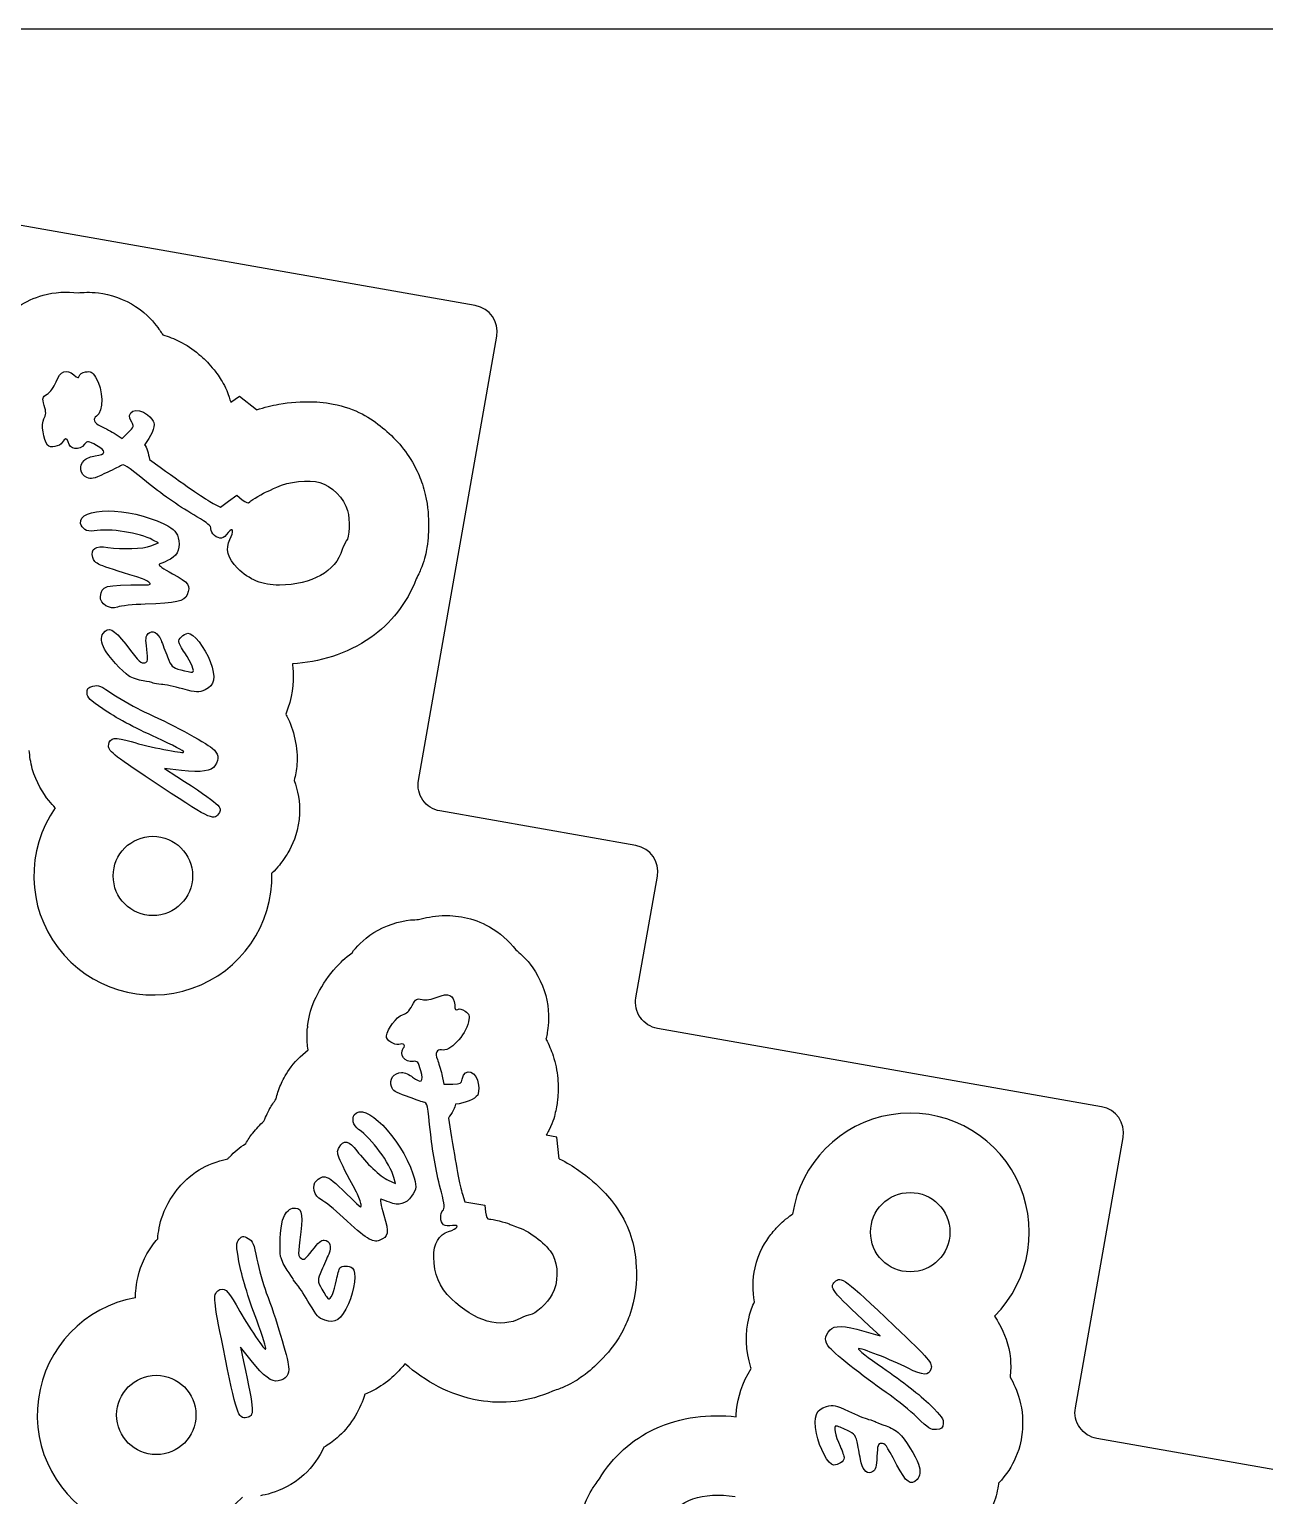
# Model space of a CAD drawing. Header units: millimetres. Extents: x -132 to -14, y 32 to 146.
# Drawn here: x -100.2 to -53.5, y 90.6 to 146 of the extents above; entities that cross this region are included whole.
import ezdxf

# ---------------------------------------------------------------- set-up
doc = ezdxf.new("R2010")
doc.units = ezdxf.units.MM
doc.layers.get('0').update_dxf_attribs({"linetype": 'CONTINUOUS'})

msp = doc.modelspace()

# ---------------------------------------------------------------- linework, layer by layer
for p, q in [((-95.222, 134.485), (-95.197, 134.446)), ((-92.291, 132.118), (-92.625, 131.884)), ((-91.647, 131.608), (-92.291, 132.118)), ((-97.038, 130.721), (-96.725, 130.521)), ((-96.725, 130.521), (-96.49, 130.757)), ((-95.876, 130.296), (-95.881, 130.29)), ((-95.698, 129.728), (-95.298, 129.439)), ((-93.288, 128.07), (-93.016, 127.93)), ((-93.016, 127.93), (-92.712, 128.157)), ((-92.712, 128.157), (-92.398, 128.377)), ((-92.398, 128.377), (-92.189, 128.211)), ((-95.643, 126.463), (-95.362, 126.573)), ((-95.362, 126.573), (-95.569, 126.686)), ((-95.133, 118.048), (-94.668, 117.748)), ((-94.49, 117.974), (-95.133, 118.048)), ((-80.699, 107.855), (-80.71, 107.811)), ((-84.645, 106.478), (-84.566, 106.116)), ((-84.566, 106.116), (-84.232, 106.116)), ((-84.125, 105.356), (-84.132, 105.355)), ((-84.4, 104.828), (-84.322, 104.341)), ((-80.301, 104.109), (-80.703, 104.179)), ((-80.206, 103.294), (-80.301, 104.109)), ((-86.394, 102.36), (-86.46, 102.586)), ((-86.669, 102.481), (-86.394, 102.36)), ((-83.869, 101.952), (-83.775, 101.661)), ((-83.775, 101.661), (-83.4, 101.605)), ((-83.4, 101.605), (-83.022, 101.539)), ((-83.022, 101.539), (-82.992, 101.275)), ((-68.695, 96.776), (-68.075, 96.592)), ((-68.075, 96.592), (-68.481, 96.968)), ((-92.259, 96.17), (-92.143, 95.629)), ((-91.857, 95.663), (-92.259, 96.17))]:
    msp.add_line(p, q)
msp.add_lwpolyline([(-132.226, 140.994), (-132.226, 36.994, 0.414214), (-127.226, 31.994), (-19.166, 31.994, 0.414214), (-14.166, 36.994), (-14.166, 120.994, 0.414214), (-39.166, 145.994), (-127.226, 145.994, 0.414214)], format="xyb", close=True)
msp.add_lwpolyline([(-45.064, 90.105), (-59.885, 92.718, -0.414214), (-60.696, 93.877), (-58.893, 104.101, 0.414213), (-59.705, 105.26), (-76.495, 108.22, -0.414214), (-77.307, 109.379), (-76.496, 113.976, 0.414213), (-77.307, 115.134), (-84.718, 116.441, -0.414214), (-85.529, 117.599), (-82.568, 134.39, 0.414213), (-83.38, 135.549), (-102.14, 138.857, 0.414213), (-103.299, 138.045), (-105.912, 123.224, -0.414214), (-107.071, 122.413), (-113.885, 123.614, 0.414213), (-120.835, 118.747), (-123.623, 102.941, 0.414213), (-118.756, 95.99), (-118.291, 95.908, -0.414214), (-117.48, 94.75), (-118.348, 89.826, 0.414214)], format="xyb")
for centre in [(-95.569, 113.986), (-66.94, 100.517), (-95.44, 93.606)]:
    msp.add_circle(centre, 1.5)
for centre, radius, start, end in [((-95.569, 113.986), 4.5, -214.871, 1.3283), ((-86.741, 107.936), 3, 172.9795, 174.0546), ((-66.94, 100.517), 4.5, -44.871, 171.3283), ((-95.44, 93.606), 4.5, 100.129, 316.3283)]:
    msp.add_arc(centre, radius, start, end)
for points, knots in [([(-101.8, 134.243), (-101.676, 134.469), (-101.517, 134.717), (-101.276, 134.979), (-100.942, 135.343), (-100.41, 135.748), (-99.717, 135.941), (-99.286, 136.061), (-98.817, 136.087), (-98.399, 136.03)], [-0.8733843, -0.8733843, -0.8733843, -0.8733843, -0.7029245, -0.7029245, -0.7029245, -0.4658063, -0.4658063, -0.4658063, -0.3180658, -0.3180658, -0.3180658, -0.3180658]), ([(-98.399, 136.03), (-98.213, 136.051), (-97.961, 136.069), (-97.63, 136.031), (-97.187, 135.98), (-96.619, 135.779), (-96.222, 135.515), (-95.749, 135.201), (-95.522, 134.899), (-95.386, 134.717), (-95.329, 134.642), (-95.287, 134.581), (-95.252, 134.53), (-95.242, 134.515), (-95.232, 134.5), (-95.222, 134.485)], [-0.8993072, -0.8993072, -0.8993072, -0.8993072, -0.7036976, -0.7036976, -0.7036976, -0.4418844, -0.4418844, -0.4418844, -0.1296524, -0.1296524, -0.1296524, 0, 0, 0, 0.0766002, 0.0766002, 0.0766002, 0.0766002]), ([(-95.197, 134.446), (-94.974, 134.382), (-94.765, 134.298), (-94.566, 134.197), (-94.302, 134.063), (-94.059, 133.9), (-93.839, 133.715), (-93.837, 133.713), (-93.835, 133.711), (-93.833, 133.71), (-93.833, 133.709), (-93.833, 133.709), (-93.832, 133.709)], [-0.2139439, -0.2139439, -0.2139439, -0.2139439, -0.1221786, -0.1221786, -0.1221786, 0, 0, 0, 0.0049456, 0.0049456, 0.0049456, 0.0056041, 0.0056041, 0.0056041, 0.0056041]), ([(-93.832, 133.709), (-93.83, 133.707), (-93.828, 133.705), (-93.826, 133.703), (-93.645, 133.549), (-93.496, 133.405), (-93.322, 133.199), (-93.235, 133.096), (-93.141, 132.982), (-93.02, 132.791), (-92.928, 132.645), (-92.812, 132.47), (-92.685, 132.087), (-92.664, 132.026), (-92.644, 131.959), (-92.625, 131.884)], [-1.0178871, -1.0178871, -1.0178871, -1.0178871, -1, -1, -1, -0.5, -0.5, -0.5, -0.25, -0.25, -0.25, -0.0590098, -0.0590098, -0.0590098, -0.0285285, -0.0285285, -0.0285285, -0.0285285]), ([(-91.647, 131.608), (-91.347, 131.709), (-91.079, 131.771), (-90.811, 131.818), (-90.377, 131.894), (-89.959, 131.93), (-89.478, 131.91), (-89.184, 131.897), (-88.871, 131.871), (-88.453, 131.755)], [-0.8659449, -0.8659449, -0.8659449, -0.8659449, -0.6261222, -0.6261222, -0.6261222, -0.2381778, -0.2381778, -0.2381778, -0.0017627, -0.0017627, -0.0017627, -0.0017627]), ([(-88.453, 131.755), (-87.646, 131.532), (-87.152, 131.173), (-86.722, 130.791), (-86.262, 130.381), (-85.887, 129.93), (-85.579, 129.286), (-85.482, 129.085), (-85.394, 128.862), (-85.323, 128.606), (-85.323, 128.606), (-85.323, 128.606), (-85.322, 128.606)], [-0.9983616, -0.9983616, -0.9983616, -0.9983616, -0.5833467, -0.5833467, -0.5833467, -0.1387922, -0.1387922, -0.1387922, 0, 0, 0, 0.0005917, 0.0005917, 0.0005917, 0.0005917]), ([(-85.322, 128.606), (-85.322, 128.605), (-85.322, 128.605), (-85.322, 128.605), (-85.174, 128.071), (-85.154, 127.703), (-85.148, 127.318), (-85.144, 127.03), (-85.155, 126.753), (-85.213, 126.403), (-85.245, 126.206), (-85.286, 125.987), (-85.407, 125.668), (-85.456, 125.539), (-85.519, 125.391), (-85.618, 125.214)], [-1.0008889, -1.0008889, -1.0008889, -1.0008889, -1, -1, -1, -0.5992621, -0.5992621, -0.5992621, -0.299631, -0.299631, -0.299631, -0.1300981, -0.1300981, -0.1300981, -0.0612457, -0.0612457, -0.0612457, -0.0612457]), ([(-85.618, 125.214), (-85.953, 124.3), (-86.602, 123.513), (-87.333, 123.001), (-88.264, 122.348), (-89.283, 122.071), (-90.296, 122)], [-0.9687544, -0.9687544, -0.9687544, -0.9687544, -0.5757114, -0.5757114, -0.5757114, -0.0750965, -0.0750965, -0.0750965, -0.0750965]), ([(-90.296, 122), (-90.286, 121.916), (-90.278, 121.828), (-90.272, 121.735), (-90.245, 121.291), (-90.293, 120.697), (-90.548, 120.104)], [-0.6961094, -0.6961094, -0.6961094, -0.6961094, -0.6434881, -0.6434881, -0.6434881, -0.3933967, -0.3933967, -0.3933967, -0.3933967]), ([(-90.548, 120.104), (-90.534, 120.079), (-90.52, 120.054), (-90.506, 120.028), (-90.239, 119.525), (-90.078, 118.812), (-90.124, 118.204), (-90.141, 117.985), (-90.179, 117.779), (-90.227, 117.599)], [-0.689932, -0.689932, -0.689932, -0.689932, -0.6746704, -0.6746704, -0.6746704, -0.3797566, -0.3797566, -0.3797566, -0.2736144, -0.2736144, -0.2736144, -0.2736144]), ([(-99.261, 116.559), (-99.336, 116.638), (-99.416, 116.728), (-99.502, 116.835), (-99.72, 117.104), (-99.984, 117.524), (-100.127, 118.041), (-100.192, 118.274), (-100.229, 118.518), (-100.24, 118.734)], [-0.3916491, -0.3916491, -0.3916491, -0.3916491, -0.3270969, -0.3270969, -0.3270969, -0.1640265, -0.1640265, -0.1640265, -0.0905798, -0.0905798, -0.0905798, -0.0905798]), ([(-90.227, 117.599), (-90.088, 117.232), (-90.005, 116.772), (-90.026, 116.334), (-90.054, 115.74), (-90.25, 115.266), (-90.395, 114.991), (-90.495, 114.803), (-90.575, 114.688), (-90.627, 114.613)], [-0.2941427, -0.2941427, -0.2941427, -0.2941427, -0.2047644, -0.2047644, -0.2047644, -0.0833384, -0.0833384, -0.0833384, 0, 0, 0, 0]), ([(-88.041, 111.083), (-87.889, 111.281), (-87.643, 111.571), (-87.216, 111.844), (-86.805, 112.106), (-86.245, 112.281), (-85.827, 112.321), (-85.716, 112.332), (-85.613, 112.335), (-85.522, 112.335)], [-0.6975892, -0.6975892, -0.6975892, -0.6975892, -0.505875, -0.505875, -0.505875, -0.3214384, -0.3214384, -0.3214384, -0.272526, -0.272526, -0.272526, -0.272526]), ([(-85.522, 112.335), (-85.275, 112.408), (-84.987, 112.47), (-84.632, 112.486), (-84.138, 112.507), (-83.475, 112.417), (-82.849, 112.064), (-82.459, 111.844), (-82.109, 111.53), (-81.854, 111.194)], [-0.8733843, -0.8733843, -0.8733843, -0.8733843, -0.7029245, -0.7029245, -0.7029245, -0.4658063, -0.4658063, -0.4658063, -0.3180658, -0.3180658, -0.3180658, -0.3180658]), ([(-89.719, 108.303), (-89.643, 108.914), (-89.486, 109.226), (-89.348, 109.503), (-89.137, 109.925), (-88.926, 110.219), (-88.64, 110.535), (-88.485, 110.708), (-88.312, 110.882), (-88.041, 111.083)], [-1, -1, -1, -1, -0.7521394, -0.7521394, -0.7521394, -0.3760697, -0.3760697, -0.3760697, -0.170837, -0.170837, -0.170837, -0.170837]), ([(-81.854, 111.194), (-81.707, 111.078), (-81.516, 110.912), (-81.31, 110.651), (-81.033, 110.302), (-80.772, 109.758), (-80.678, 109.291), (-80.567, 108.735), (-80.619, 108.36), (-80.651, 108.136), (-80.664, 108.042), (-80.677, 107.97), (-80.689, 107.908), (-80.693, 107.891), (-80.696, 107.873), (-80.699, 107.855)], [-0.8993072, -0.8993072, -0.8993072, -0.8993072, -0.7036976, -0.7036976, -0.7036976, -0.4418844, -0.4418844, -0.4418844, -0.1296524, -0.1296524, -0.1296524, 0, 0, 0, 0.0766002, 0.0766002, 0.0766002, 0.0766002]), ([(-89.699, 107.407), (-89.714, 107.497), (-89.725, 107.591), (-89.733, 107.689), (-89.746, 107.863), (-89.745, 108.051), (-89.725, 108.247)], [-0.06874544, -0.06874544, -0.06874544, -0.06874544, -0.04390707, -0.04390707, -0.04390707, 0, 0, 0, 0]), ([(-80.71, 107.811), (-80.598, 107.607), (-80.509, 107.4), (-80.44, 107.188), (-80.347, 106.906), (-80.291, 106.619), (-80.267, 106.333), (-80.267, 106.33), (-80.266, 106.328), (-80.266, 106.325), (-80.266, 106.325), (-80.266, 106.324), (-80.266, 106.324)], [-0.2139439, -0.2139439, -0.2139439, -0.2139439, -0.1221786, -0.1221786, -0.1221786, 0, 0, 0, 0.0049456, 0.0049456, 0.0049456, 0.0056041, 0.0056041, 0.0056041, 0.0056041]), ([(-90.909, 105.56), (-90.871, 105.722), (-90.82, 105.891), (-90.735, 106.093), (-90.666, 106.255), (-90.578, 106.439), (-90.411, 106.677)], [-0.4022959, -0.4022959, -0.4022959, -0.4022959, -0.1789916, -0.1789916, -0.1789916, 0, 0, 0, 0]), ([(-80.266, 106.324), (-80.266, 106.321), (-80.266, 106.318), (-80.265, 106.315), (-80.247, 106.078), (-80.243, 105.872), (-80.266, 105.603), (-80.277, 105.468), (-80.292, 105.321), (-80.341, 105.101), (-80.379, 104.932), (-80.421, 104.726), (-80.602, 104.366), (-80.63, 104.308), (-80.664, 104.246), (-80.703, 104.179)], [-1.0178871, -1.0178871, -1.0178871, -1.0178871, -1, -1, -1, -0.5, -0.5, -0.5, -0.25, -0.25, -0.25, -0.0590098, -0.0590098, -0.0590098, -0.0285285, -0.0285285, -0.0285285, -0.0285285]), ([(-91.37, 104.717), (-91.288, 104.932), (-91.206, 105.084), (-91.156, 105.174), (-91.152, 105.18), (-91.149, 105.185), (-91.146, 105.191)], [-0.1192779, -0.1192779, -0.1192779, -0.1192779, -0.0163294, -0.0163294, -0.0163294, -0.0094309, -0.0094309, -0.0094309, -0.0094309]), ([(-92.056, 103.87), (-91.98, 104.004), (-91.893, 104.136), (-91.792, 104.266), (-91.669, 104.426), (-91.527, 104.578), (-91.37, 104.717)], [-0.1322341, -0.1322341, -0.1322341, -0.1322341, -0.0782697, -0.0782697, -0.0782697, -0.0119779, -0.0119779, -0.0119779, -0.0119779]), ([(-92.735, 103.293), (-92.712, 103.318), (-92.689, 103.343), (-92.665, 103.367), (-92.496, 103.545), (-92.29, 103.718), (-92.056, 103.87)], [-0.4744848, -0.4744848, -0.4744848, -0.4744848, -0.4488084, -0.4488084, -0.4488084, -0.2656083, -0.2656083, -0.2656083, -0.2656083]), ([(-94.566, 102.23), (-94.428, 102.389), (-94.221, 102.622), (-93.817, 102.874), (-93.537, 103.048), (-93.143, 103.209), (-92.735, 103.293)], [-0.9756938, -0.9756938, -0.9756938, -0.9756938, -0.7184119, -0.7184119, -0.7184119, -0.5402506, -0.5402506, -0.5402506, -0.5402506]), ([(-80.206, 103.294), (-79.922, 103.152), (-79.689, 103.006), (-79.467, 102.85), (-79.106, 102.597), (-78.785, 102.327), (-78.459, 101.973), (-78.26, 101.756), (-78.058, 101.516), (-77.844, 101.138)], [-0.8659449, -0.8659449, -0.8659449, -0.8659449, -0.6261222, -0.6261222, -0.6261222, -0.2381778, -0.2381778, -0.2381778, -0.0017627, -0.0017627, -0.0017627, -0.0017627]), ([(-95.385, 100.266), (-95.367, 100.518), (-95.317, 100.826), (-95.199, 101.159), (-95.054, 101.565), (-94.797, 101.969), (-94.566, 102.23)], [-0.4308319, -0.4308319, -0.4308319, -0.4308319, -0.2449051, -0.2449051, -0.2449051, -0.0175328, -0.0175328, -0.0175328, -0.0175328]), ([(-77.844, 101.138), (-77.431, 100.41), (-77.336, 99.807), (-77.302, 99.233), (-77.266, 98.618), (-77.32, 98.034), (-77.557, 97.36), (-77.631, 97.15), (-77.726, 96.93), (-77.857, 96.699), (-77.857, 96.699), (-77.857, 96.698), (-77.857, 96.698)], [-0.9983616, -0.9983616, -0.9983616, -0.9983616, -0.5833467, -0.5833467, -0.5833467, -0.1387922, -0.1387922, -0.1387922, 0, 0, 0, 0.0005917, 0.0005917, 0.0005917, 0.0005917]), ([(-72.829, 97.887), (-72.901, 98.272), (-72.903, 98.74), (-72.807, 99.167), (-72.676, 99.747), (-72.401, 100.18), (-72.21, 100.425), (-72.079, 100.594), (-71.98, 100.693), (-71.916, 100.757)], [-0.2941427, -0.2941427, -0.2941427, -0.2941427, -0.2047644, -0.2047644, -0.2047644, -0.0833384, -0.0833384, -0.0833384, 0, 0, 0, 0]), ([(-96.232, 98.036), (-96.229, 98.145), (-96.222, 98.265), (-96.207, 98.402), (-96.171, 98.746), (-96.061, 99.23), (-95.796, 99.697), (-95.677, 99.907), (-95.53, 100.105), (-95.385, 100.266)], [-0.3916491, -0.3916491, -0.3916491, -0.3916491, -0.3270969, -0.3270969, -0.3270969, -0.1640265, -0.1640265, -0.1640265, -0.0905798, -0.0905798, -0.0905798, -0.0905798]), ([(-72.947, 95.364), (-72.957, 95.391), (-72.966, 95.418), (-72.975, 95.446), (-73.151, 95.988), (-73.186, 96.718), (-73.034, 97.308), (-72.98, 97.521), (-72.907, 97.717), (-72.829, 97.887)], [-0.689932, -0.689932, -0.689932, -0.689932, -0.6746704, -0.6746704, -0.6746704, -0.3797566, -0.3797566, -0.3797566, -0.2736144, -0.2736144, -0.2736144, -0.2736144]), ([(-63.751, 97.342), (-63.69, 97.251), (-63.627, 97.148), (-63.561, 97.028), (-63.394, 96.725), (-63.206, 96.266), (-63.155, 95.732), (-63.132, 95.491), (-63.138, 95.244), (-63.165, 95.03)], [-0.3916491, -0.3916491, -0.3916491, -0.3916491, -0.3270969, -0.3270969, -0.3270969, -0.1640265, -0.1640265, -0.1640265, -0.0905798, -0.0905798, -0.0905798, -0.0905798]), ([(-77.857, 96.698), (-77.857, 96.698), (-77.858, 96.697), (-77.858, 96.697), (-78.131, 96.215), (-78.376, 95.941), (-78.645, 95.664), (-78.846, 95.458), (-79.049, 95.27), (-79.337, 95.063), (-79.5, 94.947), (-79.683, 94.821), (-79.994, 94.681), (-80.12, 94.624), (-80.269, 94.564), (-80.464, 94.509)], [-1.0008889, -1.0008889, -1.0008889, -1.0008889, -1, -1, -1, -0.5992621, -0.5992621, -0.5992621, -0.299631, -0.299631, -0.299631, -0.1300981, -0.1300981, -0.1300981, -0.0612457, -0.0612457, -0.0612457, -0.0612457]), ([(-86.045, 95.544), (-86.097, 95.477), (-86.154, 95.409), (-86.215, 95.339), (-86.51, 95.007), (-86.964, 94.621), (-87.564, 94.381)], [-0.6961094, -0.6961094, -0.6961094, -0.6961094, -0.6434881, -0.6434881, -0.6434881, -0.3933967, -0.3933967, -0.3933967, -0.3933967]), ([(-80.464, 94.509), (-81.347, 94.099), (-82.363, 94.002), (-83.242, 94.156), (-84.362, 94.353), (-85.278, 94.877), (-86.045, 95.544)], [-0.9687544, -0.9687544, -0.9687544, -0.9687544, -0.5757114, -0.5757114, -0.5757114, -0.0750965, -0.0750965, -0.0750965, -0.0750965]), ([(-73.525, 93.54), (-73.52, 93.625), (-73.513, 93.713), (-73.502, 93.806), (-73.452, 94.247), (-73.301, 94.824), (-72.947, 95.364)], [-0.6961094, -0.6961094, -0.6961094, -0.6961094, -0.6434881, -0.6434881, -0.6434881, -0.3933967, -0.3933967, -0.3933967, -0.3933967]), ([(-63.165, 95.03), (-63.035, 94.812), (-62.899, 94.532), (-62.805, 94.191), (-62.691, 93.775), (-62.67, 93.297), (-62.709, 92.951)], [-0.4308319, -0.4308319, -0.4308319, -0.4308319, -0.2449051, -0.2449051, -0.2449051, -0.0175328, -0.0175328, -0.0175328, -0.0175328]), ([(-87.564, 94.381), (-87.571, 94.354), (-87.579, 94.326), (-87.588, 94.298), (-87.755, 93.753), (-88.145, 93.135), (-88.608, 92.738), (-88.774, 92.596), (-88.947, 92.477), (-89.108, 92.383)], [-0.689932, -0.689932, -0.689932, -0.689932, -0.6746704, -0.6746704, -0.6746704, -0.3797566, -0.3797566, -0.3797566, -0.2736144, -0.2736144, -0.2736144, -0.2736144]), ([(-78.689, 91.187), (-78.201, 92.029), (-77.425, 92.691), (-76.616, 93.069), (-75.586, 93.551), (-74.535, 93.647), (-73.525, 93.54)], [-0.9687544, -0.9687544, -0.9687544, -0.9687544, -0.5757114, -0.5757114, -0.5757114, -0.0750965, -0.0750965, -0.0750965, -0.0750965]), ([(-62.709, 92.951), (-62.731, 92.741), (-62.768, 92.432), (-62.954, 91.994), (-63.083, 91.691), (-63.313, 91.332), (-63.6, 91.03)], [-0.9756938, -0.9756938, -0.9756938, -0.9756938, -0.7184119, -0.7184119, -0.7184119, -0.5402506, -0.5402506, -0.5402506, -0.5402506]), ([(-89.108, 92.383), (-89.269, 92.026), (-89.536, 91.641), (-89.86, 91.346), (-90.3, 90.946), (-90.774, 90.75), (-91.071, 90.658), (-91.275, 90.595), (-91.413, 90.571), (-91.502, 90.555)], [-0.2941427, -0.2941427, -0.2941427, -0.2941427, -0.2047644, -0.2047644, -0.2047644, -0.0833384, -0.0833384, -0.0833384, 0, 0, 0, 0]), ([(-79.57, 87.899), (-79.57, 87.899), (-79.57, 87.899), (-79.57, 87.9), (-79.623, 88.451), (-79.579, 88.816), (-79.517, 89.197), (-79.471, 89.482), (-79.412, 89.752), (-79.295, 90.086), (-79.229, 90.275), (-79.15, 90.483), (-78.976, 90.777), (-78.906, 90.896), (-78.818, 91.03), (-78.689, 91.187)], [-1.0008889, -1.0008889, -1.0008889, -1.0008889, -1, -1, -1, -0.5992621, -0.5992621, -0.5992621, -0.299631, -0.299631, -0.299631, -0.1300981, -0.1300981, -0.1300981, -0.0612457, -0.0612457, -0.0612457, -0.0612457]), ([(-63.6, 91.03), (-63.604, 90.997), (-63.609, 90.963), (-63.614, 90.929), (-63.651, 90.686), (-63.721, 90.426), (-63.825, 90.167)], [-0.4744848, -0.4744848, -0.4744848, -0.4744848, -0.4488084, -0.4488084, -0.4488084, -0.2656083, -0.2656083, -0.2656083, -0.2656083])]:
    msp.add_open_spline(points, degree=3, knots=knots)
for points in [[(-99.231, 132.664), (-99.065, 133.083), (-98.833, 133.169), (-98.558, 132.925)], [(-99.569, 132.2), (-99.453, 132.266), (-99.308, 132.463), (-99.231, 132.664)], [(-98.558, 132.925), (-98.416, 132.801), (-98.377, 132.793), (-98.356, 132.886)], [(-98.356, 132.886), (-98.346, 132.955), (-98.245, 133.018), (-98.114, 133.041)], [(-98.114, 133.041), (-97.925, 133.075), (-97.866, 133.04), (-97.735, 132.846)], [(-97.735, 132.846), (-97.443, 132.38), (-97.422, 131.537), (-97.706, 131.367)], [(-99.673, 131.77), (-99.755, 132.063), (-99.751, 132.086), (-99.569, 132.2)], [(-99.689, 131.265), (-99.603, 131.415), (-99.602, 131.535), (-99.673, 131.77)], [(-96.37, 131.138), (-96.641, 131.532), (-96.172, 131.758), (-95.775, 131.423)], [(-95.775, 131.423), (-95.652, 131.317), (-95.539, 131.187), (-95.529, 131.129)], [(-99.551, 130.27), (-99.716, 130.481), (-99.796, 131.066), (-99.689, 131.265)], [(-97.706, 131.367), (-97.862, 131.272), (-97.795, 131.104), (-97.56, 131.003)], [(-97.56, 131.003), (-97.446, 130.956), (-97.213, 130.825), (-97.038, 130.721)], [(-96.49, 130.757), (-96.285, 130.958), (-96.279, 131.004), (-96.37, 131.138)], [(-95.529, 131.129), (-95.495, 130.94), (-95.642, 130.585), (-95.876, 130.296)], [(-98.993, 130.376), (-99.085, 130.217), (-99.455, 130.152), (-99.551, 130.27)], [(-98.771, 130.393), (-98.799, 130.553), (-98.895, 130.543), (-98.993, 130.376)], [(-98.149, 130.308), (-98.35, 130.047), (-98.72, 130.102), (-98.771, 130.393)], [(-97.698, 130.26), (-98.014, 130.436), (-98.052, 130.437), (-98.149, 130.308)], [(-95.881, 130.29), (-95.814, 130.214), (-95.73, 129.947), (-95.698, 129.728)], [(-98.169, 129.697), (-98.086, 129.779), (-97.897, 129.857), (-97.749, 129.868)], [(-97.749, 129.868), (-97.331, 129.92), (-97.317, 130.05), (-97.698, 130.26)], [(-98.062, 129.049), (-98.32, 129.153), (-98.374, 129.503), (-98.169, 129.697)], [(-97.398, 129.196), (-97.827, 128.993), (-97.9, 128.98), (-98.062, 129.049)], [(-96.791, 129.49), (-96.858, 129.449), (-97.128, 129.319), (-97.398, 129.196)], [(-95.736, 128.822), (-96.62, 129.543), (-96.663, 129.573), (-96.791, 129.49)], [(-95.298, 129.439), (-94.191, 128.645), (-93.603, 128.239), (-93.288, 128.07)], [(-93.903, 127.564), (-94.529, 127.926), (-95.143, 128.35), (-95.736, 128.822)], [(-91.247, 128.52), (-91.225, 128.524), (-91.067, 128.604), (-90.88, 128.689)], [(-90.88, 128.689), (-90.465, 128.89), (-89.664, 128.979), (-89.254, 128.864)], [(-89.254, 128.864), (-88.821, 128.745), (-88.336, 128.246), (-88.213, 127.803)], [(-92.189, 128.211), (-92.047, 128.086), (-91.961, 128.064), (-91.904, 128.127)], [(-91.904, 128.127), (-91.842, 128.197), (-91.368, 128.483), (-91.247, 128.52)], [(-98.301, 127.306), (-98.415, 127.953), (-96.464, 127.937), (-95.152, 127.292)], [(-93.374, 127.111), (-93.361, 127.21), (-93.511, 127.334), (-93.903, 127.564)], [(-88.213, 127.803), (-88.11, 127.432), (-88.132, 126.791), (-88.257, 126.649)], [(-98.143, 127.086), (-98.219, 127.133), (-98.29, 127.24), (-98.301, 127.306)], [(-97.795, 127.028), (-97.912, 127.007), (-98.073, 127.031), (-98.143, 127.086)], [(-95.569, 126.686), (-96.068, 126.965), (-97.192, 127.134), (-97.795, 127.028)], [(-95.152, 127.292), (-94.732, 127.081), (-94.649, 126.991), (-94.59, 126.656)], [(-92.974, 126.754), (-93.134, 126.726), (-93.391, 126.95), (-93.374, 127.111)], [(-92.719, 126.964), (-92.798, 126.86), (-92.908, 126.766), (-92.974, 126.754)], [(-92.658, 126.705), (-92.489, 127.019), (-92.536, 127.206), (-92.719, 126.964)], [(-97.836, 126.024), (-97.931, 126.352), (-97.744, 126.482), (-97.274, 126.408)], [(-97.274, 126.408), (-96.713, 126.327), (-95.952, 126.349), (-95.643, 126.463)], [(-94.59, 126.656), (-94.529, 126.308), (-94.678, 126.049), (-95.02, 125.906)], [(-92.369, 125.617), (-92.741, 125.986), (-92.838, 126.366), (-92.658, 126.705)], [(-88.257, 126.649), (-88.294, 126.605), (-88.366, 126.458), (-88.409, 126.322)], [(-96.17, 125.291), (-97.69, 125.75), (-97.772, 125.788), (-97.836, 126.024)], [(-95.02, 125.906), (-95.138, 125.855), (-95.27, 125.795), (-95.326, 125.77)], [(-88.409, 126.322), (-88.667, 125.49), (-89.554, 124.997), (-90.788, 124.981)], [(-95.326, 125.77), (-95.38, 125.738), (-95.19, 125.599), (-94.827, 125.408)], [(-94.827, 125.408), (-94.206, 125.075), (-94.127, 124.962), (-94.275, 124.614)], [(-90.788, 124.981), (-91.415, 124.968), (-91.933, 125.184), (-92.369, 125.617)], [(-97.552, 124.545), (-97.499, 124.967), (-97.464, 124.981), (-95.87, 124.992)], [(-95.723, 125.093), (-95.793, 125.148), (-95.988, 125.233), (-96.17, 125.291)], [(-95.87, 124.992), (-95.639, 124.995), (-95.618, 125.006), (-95.723, 125.093)], [(-96.906, 124.15), (-97.201, 124.038), (-97.579, 124.271), (-97.552, 124.545)], [(-95.861, 124.259), (-96.309, 124.248), (-96.779, 124.195), (-96.906, 124.15)], [(-94.275, 124.614), (-94.381, 124.363), (-94.663, 124.306), (-95.861, 124.259)], [(-97.398, 122.564), (-97.53, 122.803), (-97.544, 123.011), (-97.45, 123.155)], [(-97.45, 123.155), (-97.251, 123.43), (-97.062, 123.336), (-96.598, 122.743)], [(-95.8, 122.554), (-95.851, 122.927), (-95.839, 123.072), (-95.747, 123.148)], [(-95.747, 123.148), (-95.586, 123.296), (-95.379, 123.183), (-95.261, 122.896)], [(-94.589, 122.827), (-94.611, 122.951), (-94.425, 123.126), (-94.243, 123.158)], [(-94.243, 123.158), (-94.054, 123.192), (-93.591, 122.606), (-93.403, 122.092)], [(-96.485, 121.549), (-96.714, 121.703), (-97.262, 122.304), (-97.398, 122.564)], [(-96.598, 122.743), (-96.035, 122.018), (-96.035, 122.018), (-95.875, 122.046)], [(-95.875, 122.046), (-95.752, 122.068), (-95.749, 122.136), (-95.8, 122.554)], [(-95.261, 122.896), (-95.208, 122.763), (-95.098, 122.483), (-95.015, 122.265)], [(-94.367, 122.417), (-94.479, 122.585), (-94.579, 122.769), (-94.589, 122.827)], [(-95.015, 122.265), (-94.875, 121.9), (-94.847, 121.868), (-94.509, 121.777)], [(-94.074, 121.689), (-93.972, 121.707), (-94.105, 122.036), (-94.367, 122.417)], [(-93.403, 122.092), (-93.174, 121.473), (-93.223, 121.195), (-93.597, 121.024)], [(-95.942, 121.36), (-96.111, 121.383), (-96.35, 121.468), (-96.485, 121.549)], [(-94.509, 121.777), (-94.319, 121.721), (-94.125, 121.68), (-94.074, 121.689)], [(-98.056, 120.897), (-98.069, 121.06), (-98.026, 121.112), (-97.84, 121.16)], [(-97.463, 120.298), (-97.94, 120.625), (-98.049, 120.734), (-98.056, 120.897)], [(-97.84, 121.16), (-97.633, 121.219), (-97.535, 121.176), (-97.041, 120.836)], [(-95.553, 121.279), (-95.601, 121.3), (-95.773, 121.337), (-95.942, 121.36)], [(-95.244, 121.228), (-95.373, 121.236), (-95.511, 121.256), (-95.553, 121.279)], [(-94.442, 121.055), (-94.757, 121.142), (-95.123, 121.22), (-95.244, 121.228)], [(-93.597, 121.024), (-93.84, 120.914), (-93.922, 120.914), (-94.442, 121.055)], [(-97.041, 120.836), (-96.726, 120.622), (-96.211, 120.338), (-95.893, 120.192)], [(-95.419, 119.204), (-96.299, 119.604), (-96.978, 119.971), (-97.463, 120.298)], [(-95.893, 120.192), (-95.023, 119.806), (-93.583, 119.033), (-93.328, 118.816)], [(-94.402, 118.664), (-94.378, 118.698), (-94.825, 118.934), (-95.419, 119.204)], [(-95.598, 117.584), (-97.108, 118.584), (-97.275, 118.72), (-97.24, 118.95)], [(-97.24, 118.95), (-97.205, 119.219), (-96.993, 119.249), (-96.384, 119.064)], [(-96.384, 119.064), (-95.711, 118.86), (-94.444, 118.604), (-94.402, 118.664)], [(-93.328, 118.816), (-93.082, 118.612), (-93.05, 118.43), (-93.225, 118.152)], [(-93.225, 118.152), (-93.346, 117.944), (-93.719, 117.893), (-94.49, 117.974)], [(-93.085, 116.334), (-93.276, 116.06), (-93.434, 116.145), (-95.598, 117.584)], [(-94.668, 117.748), (-93, 116.663), (-92.911, 116.582), (-93.085, 116.334)], [(-90.627, 114.613), (-90.705, 114.502), (-90.833, 114.313), (-91.07, 114.09)], [(-85.767, 109.083), (-85.618, 109.348), (-85.599, 109.362), (-85.389, 109.314)], [(-85.389, 109.314), (-85.261, 109.278), (-85.019, 109.315), (-84.822, 109.403)], [(-84.822, 109.403), (-84.409, 109.582), (-84.184, 109.479), (-84.161, 109.112)], [(-86.741, 107.936), (-86.709, 108.202), (-86.352, 108.672), (-86.135, 108.737)], [(-86.135, 108.737), (-85.969, 108.782), (-85.883, 108.866), (-85.767, 109.083)], [(-84.161, 109.112), (-84.149, 108.923), (-84.128, 108.89), (-84.047, 108.941)], [(-84.047, 108.941), (-83.99, 108.983), (-83.874, 108.956), (-83.766, 108.879)], [(-83.766, 108.879), (-83.608, 108.769), (-83.591, 108.703), (-83.636, 108.473)], [(-83.636, 108.473), (-83.758, 107.938), (-84.339, 107.326), (-84.661, 107.407)], [(-86.272, 107.616), (-86.449, 107.569), (-86.757, 107.785), (-86.741, 107.936)], [(-86.103, 107.471), (-86.01, 107.604), (-86.084, 107.665), (-86.272, 107.616)], [(-90.411, 106.677), (-90.231, 106.935), (-89.984, 107.19), (-89.699, 107.407)], [(-85.723, 106.971), (-86.05, 106.929), (-86.272, 107.229), (-86.103, 107.471)], [(-84.661, 107.407), (-84.838, 107.45), (-84.91, 107.284), (-84.815, 107.047)], [(-84.815, 107.047), (-84.768, 106.933), (-84.696, 106.675), (-84.645, 106.478)], [(-86.552, 106.02), (-86.66, 106.276), (-86.451, 106.562), (-86.169, 106.553)], [(-86.169, 106.553), (-86.052, 106.553), (-85.864, 106.475), (-85.751, 106.378)], [(-85.751, 106.378), (-85.419, 106.119), (-85.317, 106.2), (-85.439, 106.619)], [(-85.439, 106.619), (-85.537, 106.967), (-85.563, 106.994), (-85.723, 106.971)], [(-83.878, 106.3), (-83.791, 106.771), (-83.3, 106.598), (-83.256, 106.081)], [(-85.979, 105.654), (-86.425, 105.814), (-86.486, 105.856), (-86.552, 106.02)], [(-84.232, 106.116), (-83.945, 106.114), (-83.908, 106.141), (-83.878, 106.3)], [(-83.256, 106.081), (-83.244, 105.919), (-83.256, 105.748), (-83.29, 105.699)], [(-91.146, 105.191), (-91.081, 105.307), (-91.006, 105.428), (-90.909, 105.56)], [(-85.341, 105.433), (-85.418, 105.451), (-85.701, 105.55), (-85.979, 105.654)], [(-85.068, 104.215), (-85.183, 105.35), (-85.192, 105.401), (-85.341, 105.433)], [(-84.132, 105.355), (-84.138, 105.254), (-84.268, 105.005), (-84.4, 104.828)], [(-83.29, 105.699), (-83.4, 105.542), (-83.755, 105.395), (-84.125, 105.356)], [(-87.997, 104.689), (-88.017, 104.776), (-87.992, 104.902), (-87.954, 104.956)], [(-87.954, 104.956), (-87.577, 105.494), (-86.209, 104.104), (-85.737, 102.719)], [(-87.792, 104.402), (-87.889, 104.47), (-87.986, 104.601), (-87.997, 104.689)], [(-86.46, 102.586), (-86.616, 103.137), (-87.291, 104.051), (-87.792, 104.402)], [(-84.322, 104.341), (-84.101, 102.997), (-83.971, 102.294), (-83.869, 101.952)], [(-87.871, 102.025), (-88.621, 103.424), (-88.652, 103.509), (-88.531, 103.721)], [(-88.531, 103.721), (-88.366, 104.02), (-88.142, 103.98), (-87.862, 103.595)], [(-84.661, 102.029), (-84.848, 102.728), (-84.983, 103.462), (-85.068, 104.215)], [(-87.862, 103.595), (-87.522, 103.141), (-86.969, 102.619), (-86.669, 102.481)], [(-89.376, 102.475), (-89.04, 102.736), (-89.006, 102.72), (-87.871, 101.601)], [(-85.737, 102.719), (-85.589, 102.274), (-85.594, 102.151), (-85.789, 101.873)], [(-89.198, 101.738), (-89.486, 101.867), (-89.589, 102.3), (-89.376, 102.475)], [(-87.696, 101.569), (-87.706, 101.657), (-87.783, 101.855), (-87.871, 102.025)], [(-84.607, 101.334), (-84.528, 101.396), (-84.546, 101.589), (-84.661, 102.029)], [(-88.382, 101.077), (-88.707, 101.385), (-89.077, 101.68), (-89.198, 101.738)], [(-87.871, 101.601), (-87.705, 101.44), (-87.682, 101.433), (-87.696, 101.569)], [(-86.936, 101.766), (-86.997, 101.782), (-86.961, 101.55), (-86.839, 101.158)], [(-86.623, 101.646), (-86.743, 101.694), (-86.879, 101.744), (-86.936, 101.766)], [(-85.789, 101.873), (-85.992, 101.583), (-86.28, 101.505), (-86.623, 101.646)], [(-90.74, 99.601), (-90.793, 99.873), (-90.756, 100.684), (-90.668, 100.965)], [(-90.668, 100.965), (-90.592, 101.227), (-90.455, 101.384), (-90.287, 101.419)], [(-90.287, 101.419), (-89.952, 101.473), (-89.885, 101.273), (-89.975, 100.525)], [(-87.01, 100.206), (-87.262, 100.103), (-87.502, 100.262), (-88.382, 101.077)], [(-86.839, 101.158), (-86.635, 100.484), (-86.659, 100.347), (-87.01, 100.206)], [(-84.577, 100.799), (-84.71, 100.892), (-84.733, 101.233), (-84.607, 101.334)], [(-82.992, 101.275), (-82.979, 101.086), (-82.934, 101.009), (-82.85, 101.013)], [(-82.85, 101.013), (-82.756, 101.02), (-82.218, 100.886), (-82.107, 100.827)], [(-71.916, 100.757), (-71.82, 100.853), (-71.661, 101.018), (-71.388, 101.195)], [(-92.311, 100.251), (-92.206, 100.376), (-92.139, 100.382), (-91.973, 100.284)], [(-89.975, 100.525), (-90.09, 99.615), (-90.09, 99.615), (-89.957, 99.522)], [(-84.953, 99.567), (-84.955, 100.091), (-84.755, 100.429), (-84.388, 100.541)], [(-84.248, 100.767), (-84.377, 100.75), (-84.522, 100.761), (-84.577, 100.799)], [(-84.388, 100.541), (-84.046, 100.644), (-83.948, 100.809), (-84.248, 100.767)], [(-82.107, 100.827), (-82.089, 100.814), (-81.92, 100.759), (-81.728, 100.687)], [(-81.728, 100.687), (-81.293, 100.536), (-80.664, 100.032), (-80.455, 99.661)], [(-92.316, 99.408), (-92.422, 99.977), (-92.423, 100.131), (-92.311, 100.251)], [(-91.973, 100.284), (-91.785, 100.18), (-91.746, 100.081), (-91.637, 99.491)], [(-89.957, 99.522), (-89.855, 99.45), (-89.804, 99.496), (-89.545, 99.828)], [(-89.545, 99.828), (-89.317, 100.128), (-89.206, 100.221), (-89.088, 100.21)], [(-89.088, 100.21), (-88.869, 100.201), (-88.803, 99.974), (-88.922, 99.689)], [(-91.644, 97.19), (-91.984, 98.094), (-92.205, 98.834), (-92.316, 99.408)], [(-91.637, 99.491), (-91.566, 99.116), (-91.402, 98.552), (-91.281, 98.223)], [(-90.489, 99.084), (-90.593, 99.219), (-90.702, 99.449), (-90.74, 99.601)], [(-88.922, 99.689), (-88.978, 99.557), (-89.099, 99.281), (-89.194, 99.068)], [(-88.496, 99.165), (-88.424, 99.268), (-88.168, 99.26), (-88.017, 99.154)], [(-84.285, 98), (-84.737, 98.434), (-84.951, 98.953), (-84.953, 99.567)], [(-80.455, 99.661), (-80.233, 99.271), (-80.242, 98.575), (-80.469, 98.175)], [(-90.272, 98.751), (-90.291, 98.801), (-90.386, 98.948), (-90.489, 99.084)], [(-90.089, 98.497), (-90.175, 98.593), (-90.259, 98.706), (-90.272, 98.751)], [(-89.194, 99.068), (-89.354, 98.712), (-89.357, 98.669), (-89.181, 98.366)], [(-88.936, 97.996), (-88.851, 97.937), (-88.713, 98.263), (-88.629, 98.718)], [(-88.629, 98.718), (-88.589, 98.915), (-88.53, 99.117), (-88.496, 99.165)], [(-88.017, 99.154), (-87.86, 99.044), (-87.946, 98.303), (-88.177, 97.806)], [(-69.794, 98.636), (-69.558, 98.872), (-69.418, 98.762), (-67.536, 96.968)], [(-92.917, 96.171), (-93.277, 97.946), (-93.299, 98.159), (-93.112, 98.298)], [(-93.112, 98.298), (-92.897, 98.463), (-92.726, 98.334), (-92.425, 97.773)], [(-91.281, 98.223), (-90.939, 97.335), (-90.467, 95.771), (-90.44, 95.436)], [(-89.645, 97.807), (-89.806, 98.091), (-90.01, 98.405), (-90.089, 98.497)], [(-89.181, 98.366), (-89.087, 98.192), (-88.978, 98.025), (-88.936, 97.996)], [(-80.469, 98.175), (-80.658, 97.839), (-81.127, 97.402), (-81.316, 97.39)], [(-68.481, 96.968), (-69.934, 98.326), (-70.008, 98.422), (-69.794, 98.636)], [(-92.425, 97.773), (-92.094, 97.153), (-91.379, 96.076), (-91.307, 96.089)], [(-89.069, 97.188), (-89.319, 97.282), (-89.377, 97.341), (-89.645, 97.807)], [(-88.177, 97.806), (-88.452, 97.207), (-88.683, 97.044), (-89.069, 97.188)], [(-81.654, 97.266), (-82.425, 96.86), (-83.401, 97.138), (-84.285, 98)], [(-91.307, 96.089), (-91.266, 96.096), (-91.415, 96.578), (-91.644, 97.19)], [(-81.316, 97.39), (-81.373, 97.385), (-81.528, 97.331), (-81.654, 97.266)], [(-69.986, 96.149), (-70.193, 96.393), (-70.193, 96.577), (-69.971, 96.821)], [(-69.971, 96.821), (-69.816, 97.005), (-69.44, 96.991), (-68.695, 96.776)], [(-67.536, 96.968), (-66.223, 95.721), (-66.082, 95.559), (-66.156, 95.337)], [(-92.023, 93.509), (-92.352, 93.451), (-92.404, 93.622), (-92.917, 96.171)], [(-67.698, 94.349), (-68.488, 94.88), (-69.772, 95.891), (-69.986, 96.149)], [(-68.901, 96.112), (-68.931, 96.083), (-68.532, 95.773), (-67.994, 95.404)], [(-67.02, 95.374), (-67.647, 95.692), (-68.85, 96.164), (-68.901, 96.112)], [(-92.143, 95.629), (-91.731, 93.683), (-91.725, 93.562), (-92.023, 93.509)], [(-90.837, 94.895), (-91.07, 94.832), (-91.37, 95.06), (-91.857, 95.663)], [(-90.44, 95.436), (-90.41, 95.118), (-90.516, 94.967), (-90.837, 94.895)], [(-67.994, 95.404), (-67.197, 94.858), (-66.592, 94.378), (-66.171, 93.972)], [(-66.156, 95.337), (-66.237, 95.079), (-66.451, 95.087), (-67.02, 95.374)], [(-66.68, 93.515), (-66.953, 93.78), (-67.411, 94.149), (-67.698, 94.349)], [(-70.481, 92.91), (-70.599, 93.559), (-70.503, 93.825), (-70.104, 93.928)], [(-70.104, 93.928), (-69.846, 93.994), (-69.765, 93.98), (-69.278, 93.751)], [(-69.278, 93.751), (-68.983, 93.611), (-68.636, 93.47), (-68.518, 93.441)], [(-66.171, 93.972), (-65.758, 93.566), (-65.669, 93.441), (-65.691, 93.279)], [(-69.75, 93.19), (-69.853, 93.19), (-69.779, 92.843), (-69.588, 92.423)], [(-69.337, 93.028), (-69.514, 93.116), (-69.698, 93.19), (-69.75, 93.19)], [(-68.518, 93.441), (-68.392, 93.411), (-68.259, 93.367), (-68.222, 93.338)], [(-68.222, 93.338), (-68.178, 93.308), (-68.016, 93.242), (-67.853, 93.19)], [(-67.853, 93.19), (-67.691, 93.138), (-67.47, 93.013), (-67.352, 92.91)], [(-65.95, 93.057), (-66.164, 93.035), (-66.252, 93.094), (-66.68, 93.515)], [(-65.691, 93.279), (-65.706, 93.116), (-65.758, 93.072), (-65.95, 93.057)], [(-69.839, 91.714), (-70.03, 91.714), (-70.385, 92.371), (-70.481, 92.91)], [(-68.923, 92.459), (-68.997, 92.843), (-69.019, 92.88), (-69.337, 93.028)], [(-67.352, 92.91), (-67.152, 92.718), (-66.717, 92.031), (-66.628, 91.751)], [(-69.588, 92.423), (-69.506, 92.238), (-69.44, 92.039), (-69.44, 91.98)], [(-68.791, 91.795), (-68.82, 91.936), (-68.879, 92.231), (-68.923, 92.459)], [(-68.2, 92.039), (-68.215, 91.663), (-68.252, 91.522), (-68.355, 91.463)], [(-68.038, 92.526), (-68.163, 92.526), (-68.178, 92.459), (-68.2, 92.039)], [(-67.448, 91.714), (-67.876, 92.526), (-67.876, 92.526), (-68.038, 92.526)], [(-69.44, 91.98), (-69.44, 91.854), (-69.654, 91.714), (-69.839, 91.714)], [(-68.355, 91.463), (-68.54, 91.345), (-68.724, 91.493), (-68.791, 91.795)], [(-66.68, 91.161), (-66.924, 90.925), (-67.093, 91.05), (-67.448, 91.714)], [(-66.628, 91.751), (-66.54, 91.493), (-66.562, 91.286), (-66.68, 91.161)], [(-76.133, 89.611), (-75.735, 90.386), (-74.775, 90.718), (-73.558, 90.519)]]:
    msp.add_open_spline(points, degree=3)

doc.saveas('drawing.dxf')
